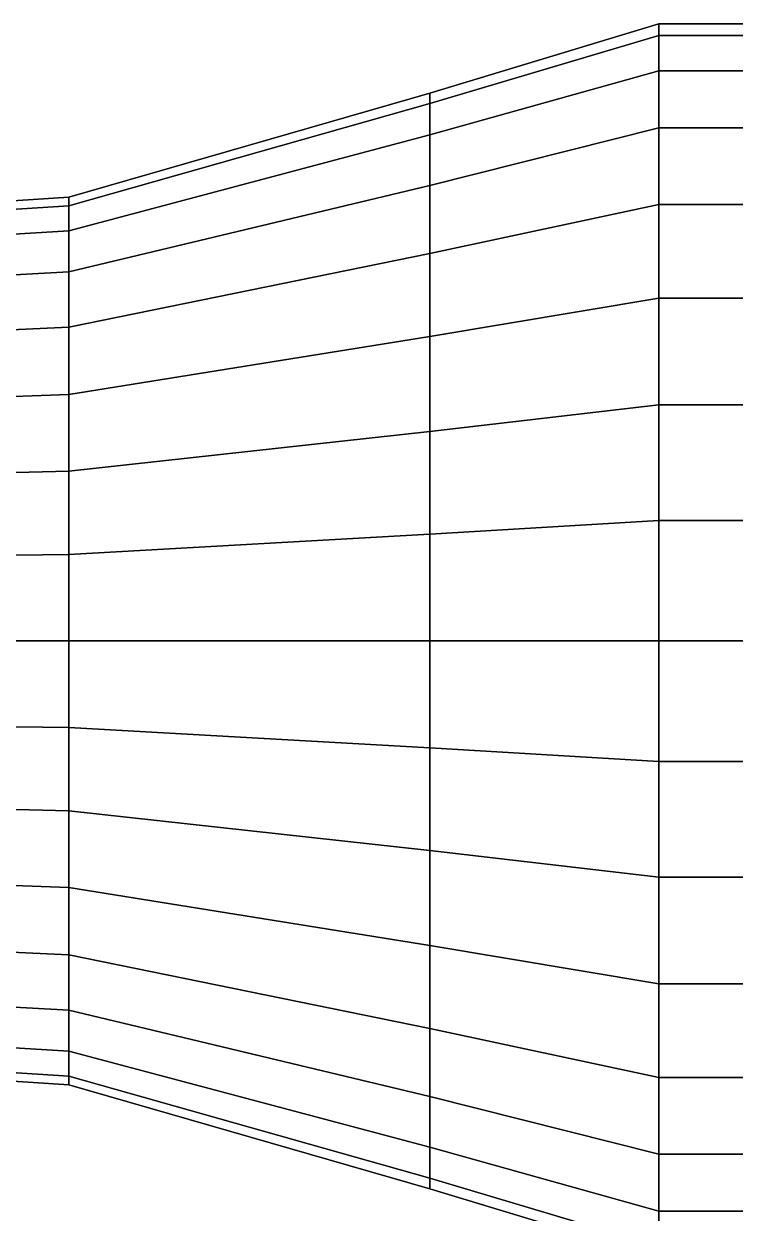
# Model space of a CAD drawing. Header units: millimetres. Extents: x -495 to 102, y -194 to 139.
# Drawn here: x -196.5 to -94, y -82.5 to 89 of the extents above; entities that cross this region are included whole.
import ezdxf

# ---------------------------------------------------------------- set-up
doc = ezdxf.new("R2010")
doc.units = ezdxf.units.MM
doc.layers.add('ADAPTADOR_EST', color=4, linetype='CONTINUOUS')
doc.layers.add('DATOS_CATALOGO', color=2, linetype='CONTINUOUS')

msp = doc.modelspace()

# ---------------------------------------------------------------- linework, layer by layer
at = {"layer": 'ADAPTADOR_EST'}
for points in [[(-138, 79, 210), (-138, 77.48204, 225.41214), (-105, 87.28989, 227.36304), (-105, 89, 210)], [(-138, 77.48204, 194.58786), (-138, 79, 210), (-105, 89, 210), (-105, 87.28989, 192.63696)], [(-105, 89, 210), (-105, 87.28989, 227.36304), (-81, 87.28989, 227.36304), (-81, 89, 210)], [(-105, 87.28989, 192.63696), (-105, 89, 210), (-81, 89, 210), (-81, 87.28989, 192.63696)], [(-138, 77.48204, 225.41214), (-138, 72.98648, 240.23199), (-105, 82.22528, 244.05883), (-105, 87.28989, 227.36304)], [(-138, 72.98648, 179.76801), (-138, 77.48204, 194.58786), (-105, 87.28989, 192.63696), (-105, 82.22528, 175.94117)], [(-105, 87.28989, 227.36304), (-105, 82.22528, 244.05883), (-81, 82.22528, 244.05883), (-81, 87.28989, 227.36304)], [(-105, 82.22528, 175.94117), (-105, 87.28989, 192.63696), (-81, 87.28989, 192.63696), (-81, 82.22528, 175.94117)], [(-138, 72.98648, 240.23199), (-138, 65.6861, 253.89005), (-105, 74.0008, 259.44575), (-105, 82.22528, 244.05883)], [(-138, 65.6861, 166.10995), (-138, 72.98648, 179.76801), (-105, 82.22528, 175.94117), (-105, 74.0008, 160.55425)], [(-105, 82.22528, 244.05883), (-105, 74.0008, 259.44575), (-81, 74.0008, 259.44575), (-81, 82.22528, 244.05883)], [(-105, 74.0008, 160.55425), (-105, 82.22528, 175.94117), (-81, 82.22528, 175.94117), (-81, 74.0008, 160.55425)], [(-190, 64, 210), (-190, 62.77026, 222.48578), (-138, 77.48204, 225.41214), (-138, 79, 210)], [(-190, 62.77026, 197.51422), (-190, 64, 210), (-138, 79, 210), (-138, 77.48204, 194.58786)], [(-190, 62.77026, 222.48578), (-190, 59.12829, 234.49174), (-138, 72.98648, 240.23199), (-138, 77.48204, 225.41214)], [(-190, 59.12829, 185.50826), (-190, 62.77026, 197.51422), (-138, 77.48204, 194.58786), (-138, 72.98648, 179.76801)], [(-138, 65.6861, 253.89005), (-138, 55.86144, 265.86144), (-105, 62.9325, 272.9325), (-105, 74.0008, 259.44575)], [(-138, 55.86144, 154.13856), (-138, 65.6861, 166.10995), (-105, 74.0008, 160.55425), (-105, 62.9325, 147.0675)], [(-105, 74.0008, 259.44575), (-105, 62.9325, 272.9325), (-81, 62.9325, 272.9325), (-81, 74.0008, 259.44575)], [(-105, 62.9325, 147.0675), (-105, 74.0008, 160.55425), (-81, 74.0008, 160.55425), (-81, 62.9325, 147.0675)], [(-190, 59.12829, 234.49174), (-190, 53.21406, 245.55649), (-138, 65.6861, 253.89005), (-138, 72.98648, 240.23199)], [(-190, 53.21406, 174.44351), (-190, 59.12829, 185.50826), (-138, 72.98648, 179.76801), (-138, 65.6861, 166.10995)], [(-190, 53.21406, 245.55649), (-190, 45.25483, 255.25483), (-138, 55.86144, 265.86144), (-138, 65.6861, 253.89005)], [(-190, 45.25483, 164.74517), (-190, 53.21406, 174.44351), (-138, 65.6861, 166.10995), (-138, 55.86144, 154.13856)], [(-251, 60, 210), (-251, 58.84712, 221.70542), (-190, 62.77026, 222.48578), (-190, 64, 210)], [(-251, 58.84712, 198.29458), (-251, 60, 210), (-190, 64, 210), (-190, 62.77026, 197.51422)], [(-251, 58.84712, 221.70542), (-251, 55.43277, 232.96101), (-190, 59.12829, 234.49174), (-190, 62.77026, 222.48578)], [(-251, 55.43277, 187.03899), (-251, 58.84712, 198.29458), (-190, 62.77026, 197.51422), (-190, 59.12829, 185.50826)], [(-138, 55.86144, 265.86144), (-138, 43.89005, 275.6861), (-105, 49.44575, 284.0008), (-105, 62.9325, 272.9325)], [(-138, 43.89005, 144.3139), (-138, 55.86144, 154.13856), (-105, 62.9325, 147.0675), (-105, 49.44575, 135.9992)], [(-105, 62.9325, 272.9325), (-105, 49.44575, 284.0008), (-81, 49.44575, 284.0008), (-81, 62.9325, 272.9325)], [(-105, 49.44575, 135.9992), (-105, 62.9325, 147.0675), (-81, 62.9325, 147.0675), (-81, 49.44575, 135.9992)], [(-251, 55.43277, 232.96101), (-251, 49.88818, 243.33421), (-190, 53.21406, 245.55649), (-190, 59.12829, 234.49174)], [(-251, 49.88818, 176.66579), (-251, 55.43277, 187.03899), (-190, 59.12829, 185.50826), (-190, 53.21406, 174.44351)], [(-190, 45.25483, 255.25483), (-190, 35.55649, 263.21406), (-138, 43.89005, 275.6861), (-138, 55.86144, 265.86144)], [(-190, 35.55649, 156.78594), (-190, 45.25483, 164.74517), (-138, 55.86144, 154.13856), (-138, 43.89005, 144.3139)], [(-251, 49.88818, 243.33421), (-251, 42.42641, 252.42641), (-190, 45.25483, 255.25483), (-190, 53.21406, 245.55649)], [(-251, 42.42641, 167.57359), (-251, 49.88818, 176.66579), (-190, 53.21406, 174.44351), (-190, 45.25483, 164.74517)], [(-138, 43.89005, 275.6861), (-138, 30.23199, 282.98648), (-105, 34.05883, 292.22528), (-105, 49.44575, 284.0008)], [(-138, 30.23199, 137.01352), (-138, 43.89005, 144.3139), (-105, 49.44575, 135.9992), (-105, 34.05883, 127.77472)], [(-105, 49.44575, 284.0008), (-105, 34.05883, 292.22528), (-81, 34.05883, 292.22528), (-81, 49.44575, 284.0008)], [(-105, 34.05883, 127.77472), (-105, 49.44575, 135.9992), (-81, 49.44575, 135.9992), (-81, 34.05883, 127.77472)], [(-251, 42.42641, 252.42641), (-251, 33.33421, 259.88818), (-190, 35.55649, 263.21406), (-190, 45.25483, 255.25483)], [(-251, 33.33421, 160.11182), (-251, 42.42641, 167.57359), (-190, 45.25483, 164.74517), (-190, 35.55649, 156.78594)], [(-190, 35.55649, 263.21406), (-190, 24.49174, 269.12829), (-138, 30.23199, 282.98648), (-138, 43.89005, 275.6861)], [(-190, 24.49174, 150.87171), (-190, 35.55649, 156.78594), (-138, 43.89005, 144.3139), (-138, 30.23199, 137.01352)], [(-251, 33.33421, 259.88818), (-251, 22.96101, 265.43277), (-190, 24.49174, 269.12829), (-190, 35.55649, 263.21406)], [(-251, 22.96101, 154.56723), (-251, 33.33421, 160.11182), (-190, 35.55649, 156.78594), (-190, 24.49174, 150.87171)], [(-138, 30.23199, 282.98648), (-138, 15.41214, 287.48204), (-105, 17.36304, 297.28989), (-105, 34.05883, 292.22528)], [(-138, 15.41214, 132.51796), (-138, 30.23199, 137.01352), (-105, 34.05883, 127.77472), (-105, 17.36304, 122.71011)], [(-105, 34.05883, 292.22528), (-105, 17.36304, 297.28989), (-81, 17.36304, 297.28989), (-81, 34.05883, 292.22528)], [(-105, 17.36304, 122.71011), (-105, 34.05883, 127.77472), (-81, 34.05883, 127.77472), (-81, 17.36304, 122.71011)], [(-190, 24.49174, 269.12829), (-190, 12.48578, 272.77026), (-138, 15.41214, 287.48204), (-138, 30.23199, 282.98648)], [(-190, 12.48578, 147.22974), (-190, 24.49174, 150.87171), (-138, 30.23199, 137.01352), (-138, 15.41214, 132.51796)], [(-251, 22.96101, 265.43277), (-251, 11.70542, 268.84712), (-190, 12.48578, 272.77026), (-190, 24.49174, 269.12829)], [(-251, 11.70542, 151.15288), (-251, 22.96101, 154.56723), (-190, 24.49174, 150.87171), (-190, 12.48578, 147.22974)], [(-138, 15.41214, 287.48204), (-138, 0, 289), (-105, 0, 299), (-105, 17.36304, 297.28989)], [(-138, 0, 131), (-138, 15.41214, 132.51796), (-105, 17.36304, 122.71011), (-105, 0, 121)], [(-105, 17.36304, 297.28989), (-105, 0, 299), (-81, 0, 299), (-81, 17.36304, 297.28989)], [(-105, 0, 121), (-105, 17.36304, 122.71011), (-81, 17.36304, 122.71011), (-81, 0, 121)], [(-190, 12.48578, 272.77026), (-190, 0, 274), (-138, 0, 289), (-138, 15.41214, 287.48204)], [(-190, 0, 146), (-190, 12.48578, 147.22974), (-138, 15.41214, 132.51796), (-138, 0, 131)], [(-251, 11.70542, 268.84712), (-251, 0, 270), (-190, 0, 274), (-190, 12.48578, 272.77026)], [(-251, 0, 150), (-251, 11.70542, 151.15288), (-190, 12.48578, 147.22974), (-190, 0, 146)], [(-251, 0, 270), (-251, -11.70542, 268.84712), (-190, -12.48578, 272.77026), (-190, 0, 274)], [(-251, -11.70542, 151.15288), (-251, 0, 150), (-190, 0, 146), (-190, -12.48578, 147.22974)], [(-190, 0, 274), (-190, -12.48578, 272.77026), (-138, -15.41214, 287.48204), (-138, 0, 289)], [(-190, -12.48578, 147.22974), (-190, 0, 146), (-138, 0, 131), (-138, -15.41214, 132.51796)], [(-138, 0, 289), (-138, -15.41214, 287.48204), (-105, -17.36304, 297.28989), (-105, 0, 299)], [(-138, -15.41214, 132.51796), (-138, 0, 131), (-105, 0, 121), (-105, -17.36304, 122.71011)], [(-105, 0, 299), (-105, -17.36304, 297.28989), (-81, -17.36304, 297.28989), (-81, 0, 299)], [(-105, -17.36304, 122.71011), (-105, 0, 121), (-81, 0, 121), (-81, -17.36304, 122.71011)], [(-251, -11.70542, 268.84712), (-251, -22.96101, 265.43277), (-190, -24.49174, 269.12829), (-190, -12.48578, 272.77026)], [(-251, -22.96101, 154.56723), (-251, -11.70542, 151.15288), (-190, -12.48578, 147.22974), (-190, -24.49174, 150.87171)], [(-190, -12.48578, 272.77026), (-190, -24.49174, 269.12829), (-138, -30.23199, 282.98648), (-138, -15.41214, 287.48204)], [(-190, -24.49174, 150.87171), (-190, -12.48578, 147.22974), (-138, -15.41214, 132.51796), (-138, -30.23199, 137.01352)], [(-138, -15.41214, 287.48204), (-138, -30.23199, 282.98648), (-105, -34.05883, 292.22528), (-105, -17.36304, 297.28989)], [(-138, -30.23199, 137.01352), (-138, -15.41214, 132.51796), (-105, -17.36304, 122.71011), (-105, -34.05883, 127.77472)], [(-105, -17.36304, 297.28989), (-105, -34.05883, 292.22528), (-81, -34.05883, 292.22528), (-81, -17.36304, 297.28989)], [(-105, -34.05883, 127.77472), (-105, -17.36304, 122.71011), (-81, -17.36304, 122.71011), (-81, -34.05883, 127.77472)], [(-251, -22.96101, 265.43277), (-251, -33.33421, 259.88818), (-190, -35.55649, 263.21406), (-190, -24.49174, 269.12829)], [(-251, -33.33421, 160.11182), (-251, -22.96101, 154.56723), (-190, -24.49174, 150.87171), (-190, -35.55649, 156.78594)], [(-190, -24.49174, 269.12829), (-190, -35.55649, 263.21406), (-138, -43.89005, 275.6861), (-138, -30.23199, 282.98648)], [(-190, -35.55649, 156.78594), (-190, -24.49174, 150.87171), (-138, -30.23199, 137.01352), (-138, -43.89005, 144.3139)], [(-138, -30.23199, 282.98648), (-138, -43.89005, 275.6861), (-105, -49.44575, 284.0008), (-105, -34.05883, 292.22528)], [(-138, -43.89005, 144.3139), (-138, -30.23199, 137.01352), (-105, -34.05883, 127.77472), (-105, -49.44575, 135.9992)], [(-251, -33.33421, 259.88818), (-251, -42.42641, 252.42641), (-190, -45.25483, 255.25483), (-190, -35.55649, 263.21406)], [(-251, -42.42641, 167.57359), (-251, -33.33421, 160.11182), (-190, -35.55649, 156.78594), (-190, -45.25483, 164.74517)], [(-105, -34.05883, 292.22528), (-105, -49.44575, 284.0008), (-81, -49.44575, 284.0008), (-81, -34.05883, 292.22528)], [(-105, -49.44575, 135.9992), (-105, -34.05883, 127.77472), (-81, -34.05883, 127.77472), (-81, -49.44575, 135.9992)], [(-190, -35.55649, 263.21406), (-190, -45.25483, 255.25483), (-138, -55.86144, 265.86144), (-138, -43.89005, 275.6861)], [(-190, -45.25483, 164.74517), (-190, -35.55649, 156.78594), (-138, -43.89005, 144.3139), (-138, -55.86144, 154.13856)], [(-251, -42.42641, 252.42641), (-251, -49.88818, 243.33421), (-190, -53.21406, 245.55649), (-190, -45.25483, 255.25483)], [(-251, -49.88818, 176.66579), (-251, -42.42641, 167.57359), (-190, -45.25483, 164.74517), (-190, -53.21406, 174.44351)], [(-138, -43.89005, 275.6861), (-138, -55.86144, 265.86144), (-105, -62.9325, 272.9325), (-105, -49.44575, 284.0008)], [(-138, -55.86144, 154.13856), (-138, -43.89005, 144.3139), (-105, -49.44575, 135.9992), (-105, -62.9325, 147.0675)], [(-190, -45.25483, 255.25483), (-190, -53.21406, 245.55649), (-138, -65.6861, 253.89005), (-138, -55.86144, 265.86144)], [(-190, -53.21406, 174.44351), (-190, -45.25483, 164.74517), (-138, -55.86144, 154.13856), (-138, -65.6861, 166.10995)], [(-105, -49.44575, 284.0008), (-105, -62.9325, 272.9325), (-81, -62.9325, 272.9325), (-81, -49.44575, 284.0008)], [(-105, -62.9325, 147.0675), (-105, -49.44575, 135.9992), (-81, -49.44575, 135.9992), (-81, -62.9325, 147.0675)], [(-251, -49.88818, 243.33421), (-251, -55.43277, 232.96101), (-190, -59.12829, 234.49174), (-190, -53.21406, 245.55649)], [(-251, -55.43277, 187.03899), (-251, -49.88818, 176.66579), (-190, -53.21406, 174.44351), (-190, -59.12829, 185.50826)], [(-190, -53.21406, 245.55649), (-190, -59.12829, 234.49174), (-138, -72.98648, 240.23199), (-138, -65.6861, 253.89005)], [(-190, -59.12829, 185.50826), (-190, -53.21406, 174.44351), (-138, -65.6861, 166.10995), (-138, -72.98648, 179.76801)], [(-251, -55.43277, 232.96101), (-251, -58.84712, 221.70542), (-190, -62.77026, 222.48578), (-190, -59.12829, 234.49174)], [(-251, -58.84712, 198.29458), (-251, -55.43277, 187.03899), (-190, -59.12829, 185.50826), (-190, -62.77026, 197.51422)], [(-138, -55.86144, 265.86144), (-138, -65.6861, 253.89005), (-105, -74.0008, 259.44575), (-105, -62.9325, 272.9325)], [(-138, -65.6861, 166.10995), (-138, -55.86144, 154.13856), (-105, -62.9325, 147.0675), (-105, -74.0008, 160.55425)], [(-251, -58.84712, 221.70542), (-251, -60, 210), (-190, -64, 210), (-190, -62.77026, 222.48578)], [(-251, -60, 210), (-251, -58.84712, 198.29458), (-190, -62.77026, 197.51422), (-190, -64, 210)], [(-190, -59.12829, 234.49174), (-190, -62.77026, 222.48578), (-138, -77.48204, 225.41214), (-138, -72.98648, 240.23199)], [(-190, -62.77026, 197.51422), (-190, -59.12829, 185.50826), (-138, -72.98648, 179.76801), (-138, -77.48204, 194.58786)], [(-190, -62.77026, 222.48578), (-190, -64, 210), (-138, -79, 210), (-138, -77.48204, 225.41214)], [(-190, -64, 210), (-190, -62.77026, 197.51422), (-138, -77.48204, 194.58786), (-138, -79, 210)], [(-105, -62.9325, 272.9325), (-105, -74.0008, 259.44575), (-81, -74.0008, 259.44575), (-81, -62.9325, 272.9325)], [(-105, -74.0008, 160.55425), (-105, -62.9325, 147.0675), (-81, -62.9325, 147.0675), (-81, -74.0008, 160.55425)], [(-138, -65.6861, 253.89005), (-138, -72.98648, 240.23199), (-105, -82.22528, 244.05883), (-105, -74.0008, 259.44575)], [(-138, -72.98648, 179.76801), (-138, -65.6861, 166.10995), (-105, -74.0008, 160.55425), (-105, -82.22528, 175.94117)], [(-138, -72.98648, 240.23199), (-138, -77.48204, 225.41214), (-105, -87.28989, 227.36304), (-105, -82.22528, 244.05883)], [(-138, -77.48204, 194.58786), (-138, -72.98648, 179.76801), (-105, -82.22528, 175.94117), (-105, -87.28989, 192.63696)], [(-105, -74.0008, 259.44575), (-105, -82.22528, 244.05883), (-81, -82.22528, 244.05883), (-81, -74.0008, 259.44575)], [(-105, -82.22528, 175.94117), (-105, -74.0008, 160.55425), (-81, -74.0008, 160.55425), (-81, -82.22528, 175.94117)], [(-138, -77.48204, 225.41214), (-138, -79, 210), (-105, -89, 210), (-105, -87.28989, 227.36304)], [(-138, -79, 210), (-138, -77.48204, 194.58786), (-105, -87.28989, 192.63696), (-105, -89, 210)], [(-105, -82.22528, 244.05883), (-105, -87.28989, 227.36304), (-81, -87.28989, 227.36304), (-81, -82.22528, 244.05883)], [(-105, -87.28989, 192.63696), (-105, -82.22528, 175.94117), (-81, -82.22528, 175.94117), (-81, -87.28989, 192.63696)]]:
    msp.add_3dface(points, dxfattribs=at)
at = {"layer": 'DATOS_CATALOGO'}
msp.add_line((-495, 0, 210), (102, 0, 210), dxfattribs=at)

doc.saveas('drawing.dxf')
